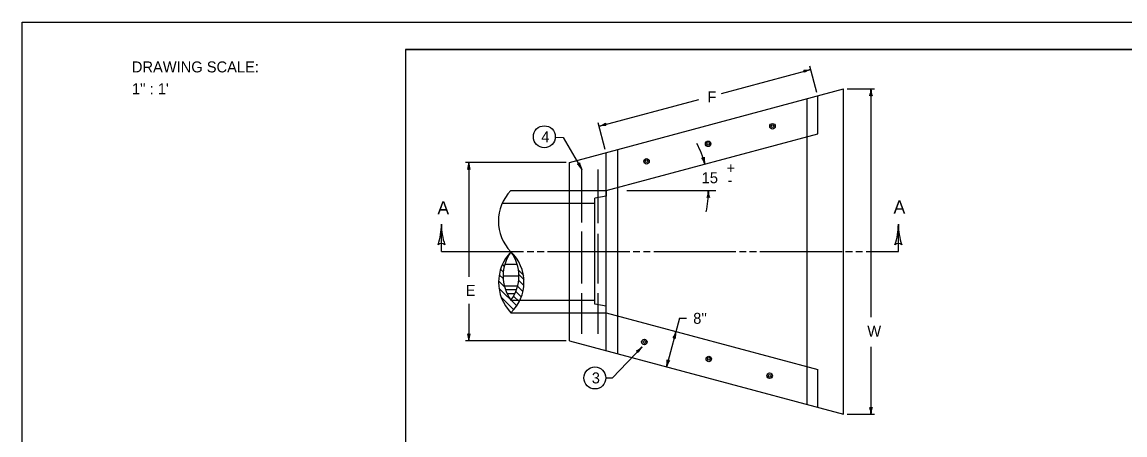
# Model space of a CAD drawing. Extents: x 1000 to 1036.3, y 1000 to 1022.
# Drawn here: x 1000 to 1020.13, y 1014.48 to 1022 of the extents above; entities that cross this region are included whole.
import ezdxf

# ---------------------------------------------------------------- set-up
doc = ezdxf.new("R2010")
doc.units = 0
for name, color, linetype in [('Level 1', 7, 'Continuous'), ('Level 10', 7, 'Continuous'), ('Level 11', 7, 'Continuous'), ('Level 15', 7, 'Continuous')]:
    doc.layers.add(name, color=color, linetype=linetype)

msp = doc.modelspace()

# ---------------------------------------------------------------- linework, layer by layer
at = {"layer": 'Level 1'}
for p, q in [((1012.763, 1020.701), (1014.393, 1021.138)), ((1014.506, 1020.715), (1014.377, 1021.198)), ((1009.992, 1019.441), (1014.992, 1020.781)), ((1014.522, 1019.965), (1014.522, 1020.655)), ((1014.992, 1014.851), (1014.992, 1020.781)), ((1015.055, 1020.781), (1015.555, 1020.781)), ((1015.492, 1020.781), (1015.492, 1016.62)), ((1010.529, 1020.103), (1012.348, 1020.59)), ((1014.326, 1015.03), (1014.326, 1020.602)), ((1010.643, 1019.68), (1010.513, 1020.163)), ((1009.732, 1019.9), (1009.872, 1019.894)), ((1009.872, 1019.894), (1010.217, 1019.316)), ((1010.659, 1018.929), (1014.522, 1019.965)), ((1010.874, 1015.955), (1010.874, 1019.677)), ((1009.93, 1019.441), (1008.09, 1019.441)), ((1008.153, 1019.441), (1008.153, 1017.358)), ((1009.992, 1016.191), (1009.992, 1019.441)), ((1010.659, 1016.012), (1010.659, 1019.62)), ((1010.217, 1018.35), (1010.217, 1019.316)), ((1010.512, 1018.337), (1010.512, 1019.316)), ((1008.921, 1018.929), (1009.992, 1018.929)), ((1009.992, 1018.929), (1010.659, 1018.929)), ((1010.659, 1018.929), (1010.659, 1018.826)), ((1011.036, 1018.929), (1012.662, 1018.929)), ((1008.765, 1018.7), (1010.454, 1018.7)), ((1010.659, 1018.826), (1010.454, 1018.79)), ((1010.454, 1016.858), (1010.454, 1018.79)), ((1007.653, 1017.816), (1007.653, 1018.316)), ((1015.992, 1017.816), (1015.992, 1018.316)), ((1010.217, 1017.235), (1010.217, 1018.18)), ((1010.512, 1017.235), (1010.512, 1018.14)), ((1007.653, 1017.816), (1009.153, 1017.816)), ((1009.215, 1017.816), (1009.34, 1017.816)), ((1009.403, 1017.816), (1009.528, 1017.816)), ((1009.59, 1017.816), (1011.09, 1017.816)), ((1010.659, 1017.816), (1010.672, 1017.816)), ((1011.153, 1017.816), (1011.276, 1017.816)), ((1011.34, 1017.816), (1011.465, 1017.816)), ((1011.528, 1017.816), (1013.028, 1017.816)), ((1013.09, 1017.816), (1013.215, 1017.816)), ((1013.278, 1017.816), (1013.403, 1017.816)), ((1013.465, 1017.816), (1014.965, 1017.816)), ((1015.028, 1017.816), (1015.153, 1017.816)), ((1015.215, 1017.816), (1015.34, 1017.816)), ((1015.403, 1017.816), (1015.992, 1017.816)), ((1008.782, 1017.447), (1008.732, 1017.496)), ((1008.8, 1017.553), (1008.766, 1017.587)), ((1008.81, 1017.589), (1009.035, 1017.589)), ((1009.157, 1017.38), (1009.063, 1017.473)), ((1008.805, 1017.173), (1008.696, 1017.283)), ((1008.78, 1017.324), (1008.707, 1017.396)), ((1008.778, 1017.377), (1009.068, 1017.377)), ((1009.157, 1017.197), (1009.063, 1017.29)), ((1009.163, 1017.301), (1009.07, 1017.395)), ((1009.027, 1016.827), (1008.702, 1017.151)), ((1008.799, 1017.195), (1009.046, 1017.195)), ((1008.82, 1017.125), (1009.025, 1017.125)), ((1008.849, 1017.055), (1008.996, 1017.055)), ((1009.111, 1016.992), (1009.012, 1017.091)), ((1009.14, 1017.088), (1009.044, 1017.185)), ((1010.217, 1016.316), (1010.217, 1017.058)), ((1010.512, 1016.316), (1010.512, 1017.058)), ((1008.153, 1016.866), (1008.153, 1016.191)), ((1008.972, 1016.756), (1008.744, 1016.985)), ((1008.921, 1016.932), (1010.454, 1016.932)), ((1009.073, 1016.905), (1008.971, 1017.007)), ((1010.659, 1016.821), (1010.454, 1016.858)), ((1008.921, 1016.703), (1009.992, 1016.703)), ((1009.992, 1016.703), (1010.659, 1016.703)), ((1010.659, 1016.718), (1010.659, 1016.821)), ((1010.659, 1016.703), (1014.522, 1015.667)), ((1011.999, 1016.602), (1011.761, 1015.717)), ((1011.999, 1016.602), (1012.124, 1016.602)), ((1009.93, 1016.191), (1008.09, 1016.191)), ((1009.992, 1016.191), (1014.992, 1014.851)), ((1010.778, 1015.514), (1011.314, 1016.082)), ((1015.492, 1016.082), (1015.492, 1014.851)), ((1014.522, 1014.977), (1014.522, 1015.667)), ((1010.654, 1015.514), (1010.778, 1015.514)), ((1015.055, 1014.851), (1015.555, 1014.851))]:
    msp.add_line(p, q, dxfattribs=at)
for centre, radius in [((1009.532, 1019.91), 0.2), ((1013.695, 1020.101), 0.05), ((1013.695, 1020.101), 0.025), ((1012.52, 1019.781), 0.05), ((1012.52, 1019.781), 0.025), ((1011.397, 1019.463), 0.05), ((1011.397, 1019.463), 0.025), ((1011.357, 1016.169), 0.05), ((1011.357, 1016.169), 0.025), ((1012.532, 1015.86), 0.05), ((1012.532, 1015.86), 0.025), ((1010.454, 1015.514), 0.2), ((1013.643, 1015.554), 0.05), ((1013.643, 1015.554), 0.025)]:
    msp.add_circle(centre, radius, dxfattribs=at)
for centre, radius, start, end in [((1014.292, 1021.515), 0.391, 266.3472, 284.994), ((1014.249, 1021.099), 0.0313, 333.7747, 55.8914), ((1014.494, 1020.76), 0.391, 105.0001, 123.6689), ((1014.494, 1020.76), 0.391, 104.9879, 105.0001), ((1015.101, 1020.781), 0.391, 341.3472, 359.9939), ((1015.492, 1020.632), 0.0313, 48.7746, 130.8913), ((1015.883, 1020.781), 0.391, 180, 198.6688), ((1015.883, 1020.781), 0.391, 179.9878, 180), ((1010.428, 1020.48), 0.391, 285.0001, 303.6689), ((1010.631, 1019.725), 0.391, 86.3472, 104.994), ((1010.428, 1020.48), 0.391, 284.9879, 285.0001), ((1010.673, 1020.141), 0.0313, 153.7747, 235.8914), ((1010.659, 1018.929), 1.866, 15.0001, 27.4126), ((1007.762, 1019.441), 0.391, 341.3472, 359.9939), ((1008.544, 1019.441), 0.391, 180, 198.6688), ((1008.544, 1019.441), 0.391, 179.9878, 180), ((1012.422, 1019.556), 0.0313, 243.7747, 325.8914), ((1012.083, 1019.311), 0.391, 15.0001, 33.6689), ((1012.838, 1019.514), 0.391, 176.3472, 194.994), ((1008.153, 1019.292), 0.0313, 48.7746, 130.8913), ((1010.141, 1019.444), 0.0313, 259.5851, 341.7018), ((1009.881, 1019.116), 0.391, 30.8105, 49.4793), ((1010.553, 1019.516), 0.391, 192.1576, 210.8044), ((1009.881, 1019.116), 0.391, 30.7982, 30.8105), ((1012.083, 1019.311), 0.391, 14.9879, 15.0001), ((1009.491, 1018.371), 0.798, 135.5862, 224.4053), ((1010.659, 1018.929), 1.866, 348.0371, 0), ((1012.133, 1018.929), 0.391, 341.3472, 359.9939), ((1012.915, 1018.929), 0.391, 179.9878, 180), ((1012.915, 1018.929), 0.391, 180, 198.6688), ((1012.524, 1018.781), 0.0313, 48.7746, 130.8913), ((1006.481, 1018.316), 1.172, 341.3472, 359.9939), ((1008.825, 1018.316), 1.172, 180, 198.6688), ((1008.825, 1018.316), 1.172, 179.9878, 180), ((1014.82, 1018.316), 1.172, 341.3472, 359.9939), ((1017.164, 1018.316), 1.172, 180, 198.6688), ((1017.164, 1018.316), 1.172, 179.9878, 180), ((1007.653, 1017.87), 0.0938, 48.7746, 130.8913), ((1015.992, 1017.87), 0.0938, 48.7746, 130.8913), ((1009.49, 1017.258), 0.794, 135.6622, 224.3464), ((1009.527, 1017.373), 0.749, 143.9456, 216.0652), ((1008.392, 1017.258), 0.768, 313.6656, 46.343), ((1008.331, 1017.372), 0.737, 323.2525, 36.7583), ((1008.153, 1016.34), 0.0313, 228.7746, 310.8913), ((1007.762, 1016.191), 0.391, 0, 18.6688), ((1008.544, 1016.191), 0.391, 161.3472, 179.9939), ((1011.556, 1016.462), 0.391, 326.3502, 344.997), ((1011.895, 1016.217), 0.0313, 33.7777, 115.8944), ((1012.312, 1016.26), 0.391, 165.0031, 183.6718), ((1012.312, 1016.26), 0.391, 164.9908, 165.0031), ((1007.762, 1016.191), 0.391, 359.9878, 0), ((1011.029, 1016.35), 0.391, 298.0721, 316.7189), ((1011.598, 1015.814), 0.391, 136.725, 155.3938), ((1011.598, 1015.814), 0.391, 136.7127, 136.725), ((1011.212, 1015.974), 0.0313, 5.4996, 87.6163), ((1011.384, 1015.818), 0.391, 345.0031, 3.6719), ((1012.139, 1015.616), 0.391, 146.3502, 164.997), ((1011.8, 1015.861), 0.0313, 213.7777, 295.8944), ((1011.384, 1015.818), 0.391, 344.9908, 345.0031), ((1015.492, 1015), 0.0313, 228.7746, 310.8913), ((1015.101, 1014.851), 0.391, 0, 18.6688), ((1015.883, 1014.851), 0.391, 161.3472, 179.9939), ((1015.101, 1014.851), 0.391, 359.9878, 0)]:
    msp.add_arc(centre, radius, start, end, dxfattribs=at)
at = {"layer": 'Level 10'}
for p, q in [((1000, 1000), (1000, 1022)), ((1000, 1022), (1036, 1022)), ((1007, 1021.5), (1035.5, 1021.5)), ((1007, 1021.5), (1007, 1000.5))]:
    msp.add_line(p, q, dxfattribs=at)
at = {"layer": 'Level 11'}
msp.add_lwpolyline([(1007, 1000.5), (1035.5, 1000.5), (1035.5, 1021.5), (1007, 1021.5)], close=True, dxfattribs=at)

# ---------------------------------------------------------------- texts
at = {"layer": 'Level 1'}
for s, height, p in [('F', 0.2, (1012.508, 1020.538)), ('4', 0.2, (1009.476, 1019.81)), ('15', 0.2, (1012.403, 1019.063)), ('+', 0.2, (1012.858, 1019.242)), ('-', 0.2, (1012.875, 1019.022)), ('A', 0.24, (1007.58, 1018.495)), ('A', 0.24, (1015.904, 1018.511)), ('E', 0.2, (1008.096, 1017.01)), ("8''", 0.2, (1012.248, 1016.5)), ('W', 0.2, (1015.425, 1016.266)), ('3', 0.2, (1010.397, 1015.414))]:
    msp.add_text(s, height=height, dxfattribs=at).set_placement(p)
at = {"layer": 'Level 15'}
for s, p in [('DRAWING SCALE:', (1002.004, 1021.083)), ("1'' : 1'", (1002.004, 1020.683))]:
    msp.add_text(s, height=0.2, dxfattribs=at).set_placement(p)

doc.saveas('drawing.dxf')
